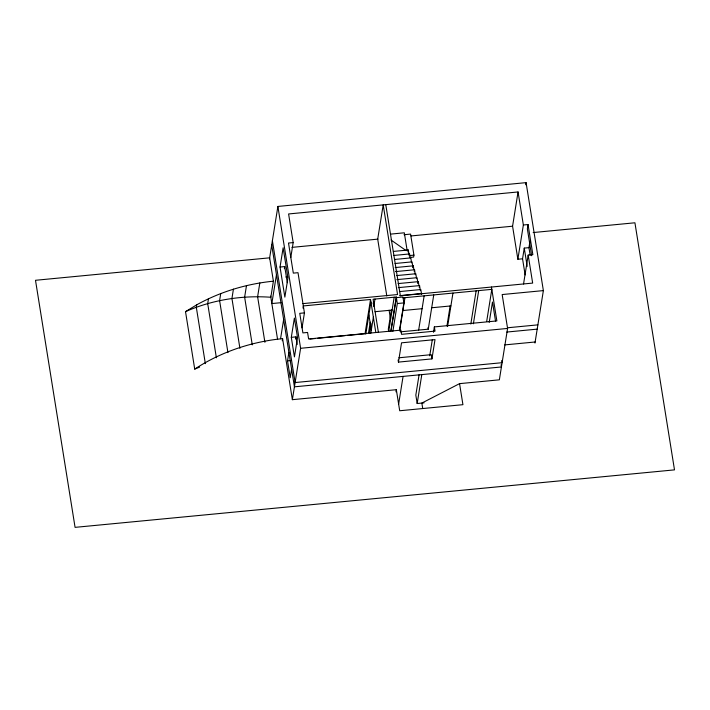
<?xml version="1.0" encoding="UTF-8"?>
<svg xmlns="http://www.w3.org/2000/svg" width="710" height="710" viewBox="0 0 710 710"><rect width="100%" height="100%" fill="white"/><g stroke="black" fill="none" stroke-linecap="round" stroke-linejoin="round"><path stroke-width="1.06" d="M533.166 232.552L634.926 222.789L674.5 469.869L75.074 527.361L35.5 280.29L269.649 257.828L273.394 281.187C246.592 283.849 220.286 291.73 196.714 304.821L196.315 307.279L205.35 363.653M208.474 298.777L207.702 303.596L216.381 357.796M220.73 293.541L219.603 300.605L227.937 352.639M233.43 289.139L231.939 298.457L239.918 348.317M246.485 285.606L244.63 297.17L252.272 344.865M259.825 282.953L257.615 296.762L264.91 342.291M269.48 258.901L277.885 206.441L526.083 182.639L543.372 290.603L534.967 343.054M273.394 281.187L270.821 297.25C241.764 295.2 212.192 299.833 185.514 311.646L194.718 369.094L199.625 367.114M276.465 274.655L271.832 303.56L281.195 302.664M280.042 267.031L283.13 247.763L287.949 277.858L284.861 297.126L280.042 267.031L284.728 266.587L287.31 282.704M284.382 268.726L284.728 266.587M290.78 257.57L293.177 242.589L288.597 213.958L518.06 191.957L523.359 224.999L517.865 259.257L522.551 258.804L524.264 248.101L528.95 247.648L529.979 241.222M280.556 338.75L283.645 319.482M282.252 340.782L282.598 338.643C251.446 341.714 220.934 351.903 194.718 369.094M291.597 369.156L290.221 377.72L287.532 360.875L288.899 352.311M291.304 337.33L294.384 318.062L297.525 337.632L294.437 356.899L291.304 337.33L295.981 336.877L297.206 344.492M295.644 339.016L295.981 336.877M302.984 308.078L303.33 305.93L370.531 299.487L375.821 332.529M302.034 327.869L304.439 312.879L298.005 272.684L293.319 273.128L288.5 243.033L293.177 242.589M543.372 290.603L502.165 294.552L507.588 328.437L499.361 379.823L459.556 383.64L462.929 404.682L399.703 410.753L396.331 389.701L292.369 399.677L300.605 348.291L277.885 206.441M370.531 299.487L365.038 333.744L347.412 335.431M365.792 334.126L370.931 302.016M368.534 332.812L370.247 322.109M373.167 303.907L373.504 301.768M369.493 333.318L371.037 323.68M373.779 306.551L374.978 299.061M370.789 333.221L373.362 317.166M391.405 309.888L388.317 329.165L388.689 331.472L394.174 297.215M390.793 331.277L396.286 297.02L373.105 299.238L378.394 332.28M391.068 330.833L396.384 297.65L402.943 297.02L403.883 302.913L399.428 330.745M392.87 331.375L397.325 303.543L396.286 297.02M407.993 251.917L408.303 249.991L393.402 251.42M409.244 255.866L409.555 253.94L393.589 255.476M399.632 330.869L404.948 297.685M404.008 234.726L410.566 234.096L413.939 255.147L413.628 257.073L410.344 257.384M395.213 267.563L413.309 265.824L412.998 267.75L412.057 261.866L395.026 263.499M398.452 362.1L401.54 342.823L435.017 339.611L431.937 358.887L398.452 362.1L398.115 359.988M414.249 271.699L414.56 269.773L395.399 271.611M395.994 391.849L396.331 389.701M398.612 404.238L403.076 376.406M398.088 283.592L418.314 281.648L418.004 283.574L417.063 277.699L396.837 279.642M419.255 287.523L419.557 285.597L398.274 287.639M418.66 330.097L424.154 295.839M419.086 374.756L415.829 395.097L417.178 403.52L424.065 402.854M400.529 331.836L428.263 329.174L433.748 294.916M417.178 403.52L421.802 374.614M429.727 355.817L432.301 339.762M433.499 332.271L434.36 326.911L496.876 320.92L491.453 287.035M450.175 305.753L447.096 325.02L447.335 326.564M447.637 326.263L452.953 293.079M470.819 324.044L476.135 290.851M473.392 323.795L478.709 290.603M486.678 321.461L491.817 289.352L403.076 297.863M489.226 322.393L492.483 302.052L495.518 320.991M517.865 259.257L512.576 226.206L518.06 191.957M525.737 184.777L526.083 182.639M523.359 224.999L528.036 224.546L527.352 228.824L531.657 255.698M523.545 283.991L528.178 255.094L532.855 254.642L528.036 224.546M185.514 311.646L196.714 304.821M459.556 383.64L421.855 403.067L422.698 408.33M390.473 234.123L404.309 232.8L407.176 250.692M291.934 247.373L377.986 239.119M411.081 235.942L512.576 226.206M409.563 255.564L413.939 255.147M394.84 259.443L410.806 257.908L411.587 262.815M285.819 277.024L287.692 276.838M396.65 275.586L415.811 273.749L416.592 278.648M399.526 291.588L420.808 289.547L421.598 294.455M302.957 303.614L397.556 294.543L383.196 204.888L377.702 239.146L386.808 295.999M399.712 295.653L422.059 293.505M397.325 303.543L403.883 302.913M304.439 312.879L299.753 313.323L302.895 332.901L307.572 332.449L308.619 338.972L400.875 330.123L401.549 334.339L435.035 331.126L434.36 326.911M375.049 311.699L392.115 310.066M402.889 310.527L422.095 308.69M431.689 307.767L450.894 305.921M309.959 339.025L315.462 338.501M317.672 338.288L345.211 335.644M507.517 327.772L537.887 324.861M300.605 348.291L507.588 328.437M506.834 332.049L537.204 329.138M287.532 360.875L290.647 360.582M504.774 344.9L535.145 341.989M398.86 357.787L431.263 354.672L431.937 358.887M391.033 240.015L406.209 250.665M528.95 247.648L530.157 255.174M528.178 255.094L532.66 283.086L400.36 295.768L385.77 204.64M524.264 248.101L527.193 266.374M522.551 258.804L525.134 274.93M501.757 360.511L502.103 362.695L295.111 382.548L272.392 240.699M501.065 364.789L501.42 366.972L294.428 386.826L271.708 244.986M428.015 327.63L428.263 329.174M419.557 285.597L420.347 290.496M418.314 281.648L418.935 285.571M414.56 269.773L415.341 274.69M413.309 265.824L413.93 269.738M409.555 253.94L410.185 257.872M408.303 249.991L409.084 254.89M389.089 310.217L390.491 318.959M368.872 314.858L371.303 330.008M282.598 338.643L292.369 399.677M270.643 296.141L277.592 339.522"/></g></svg>
